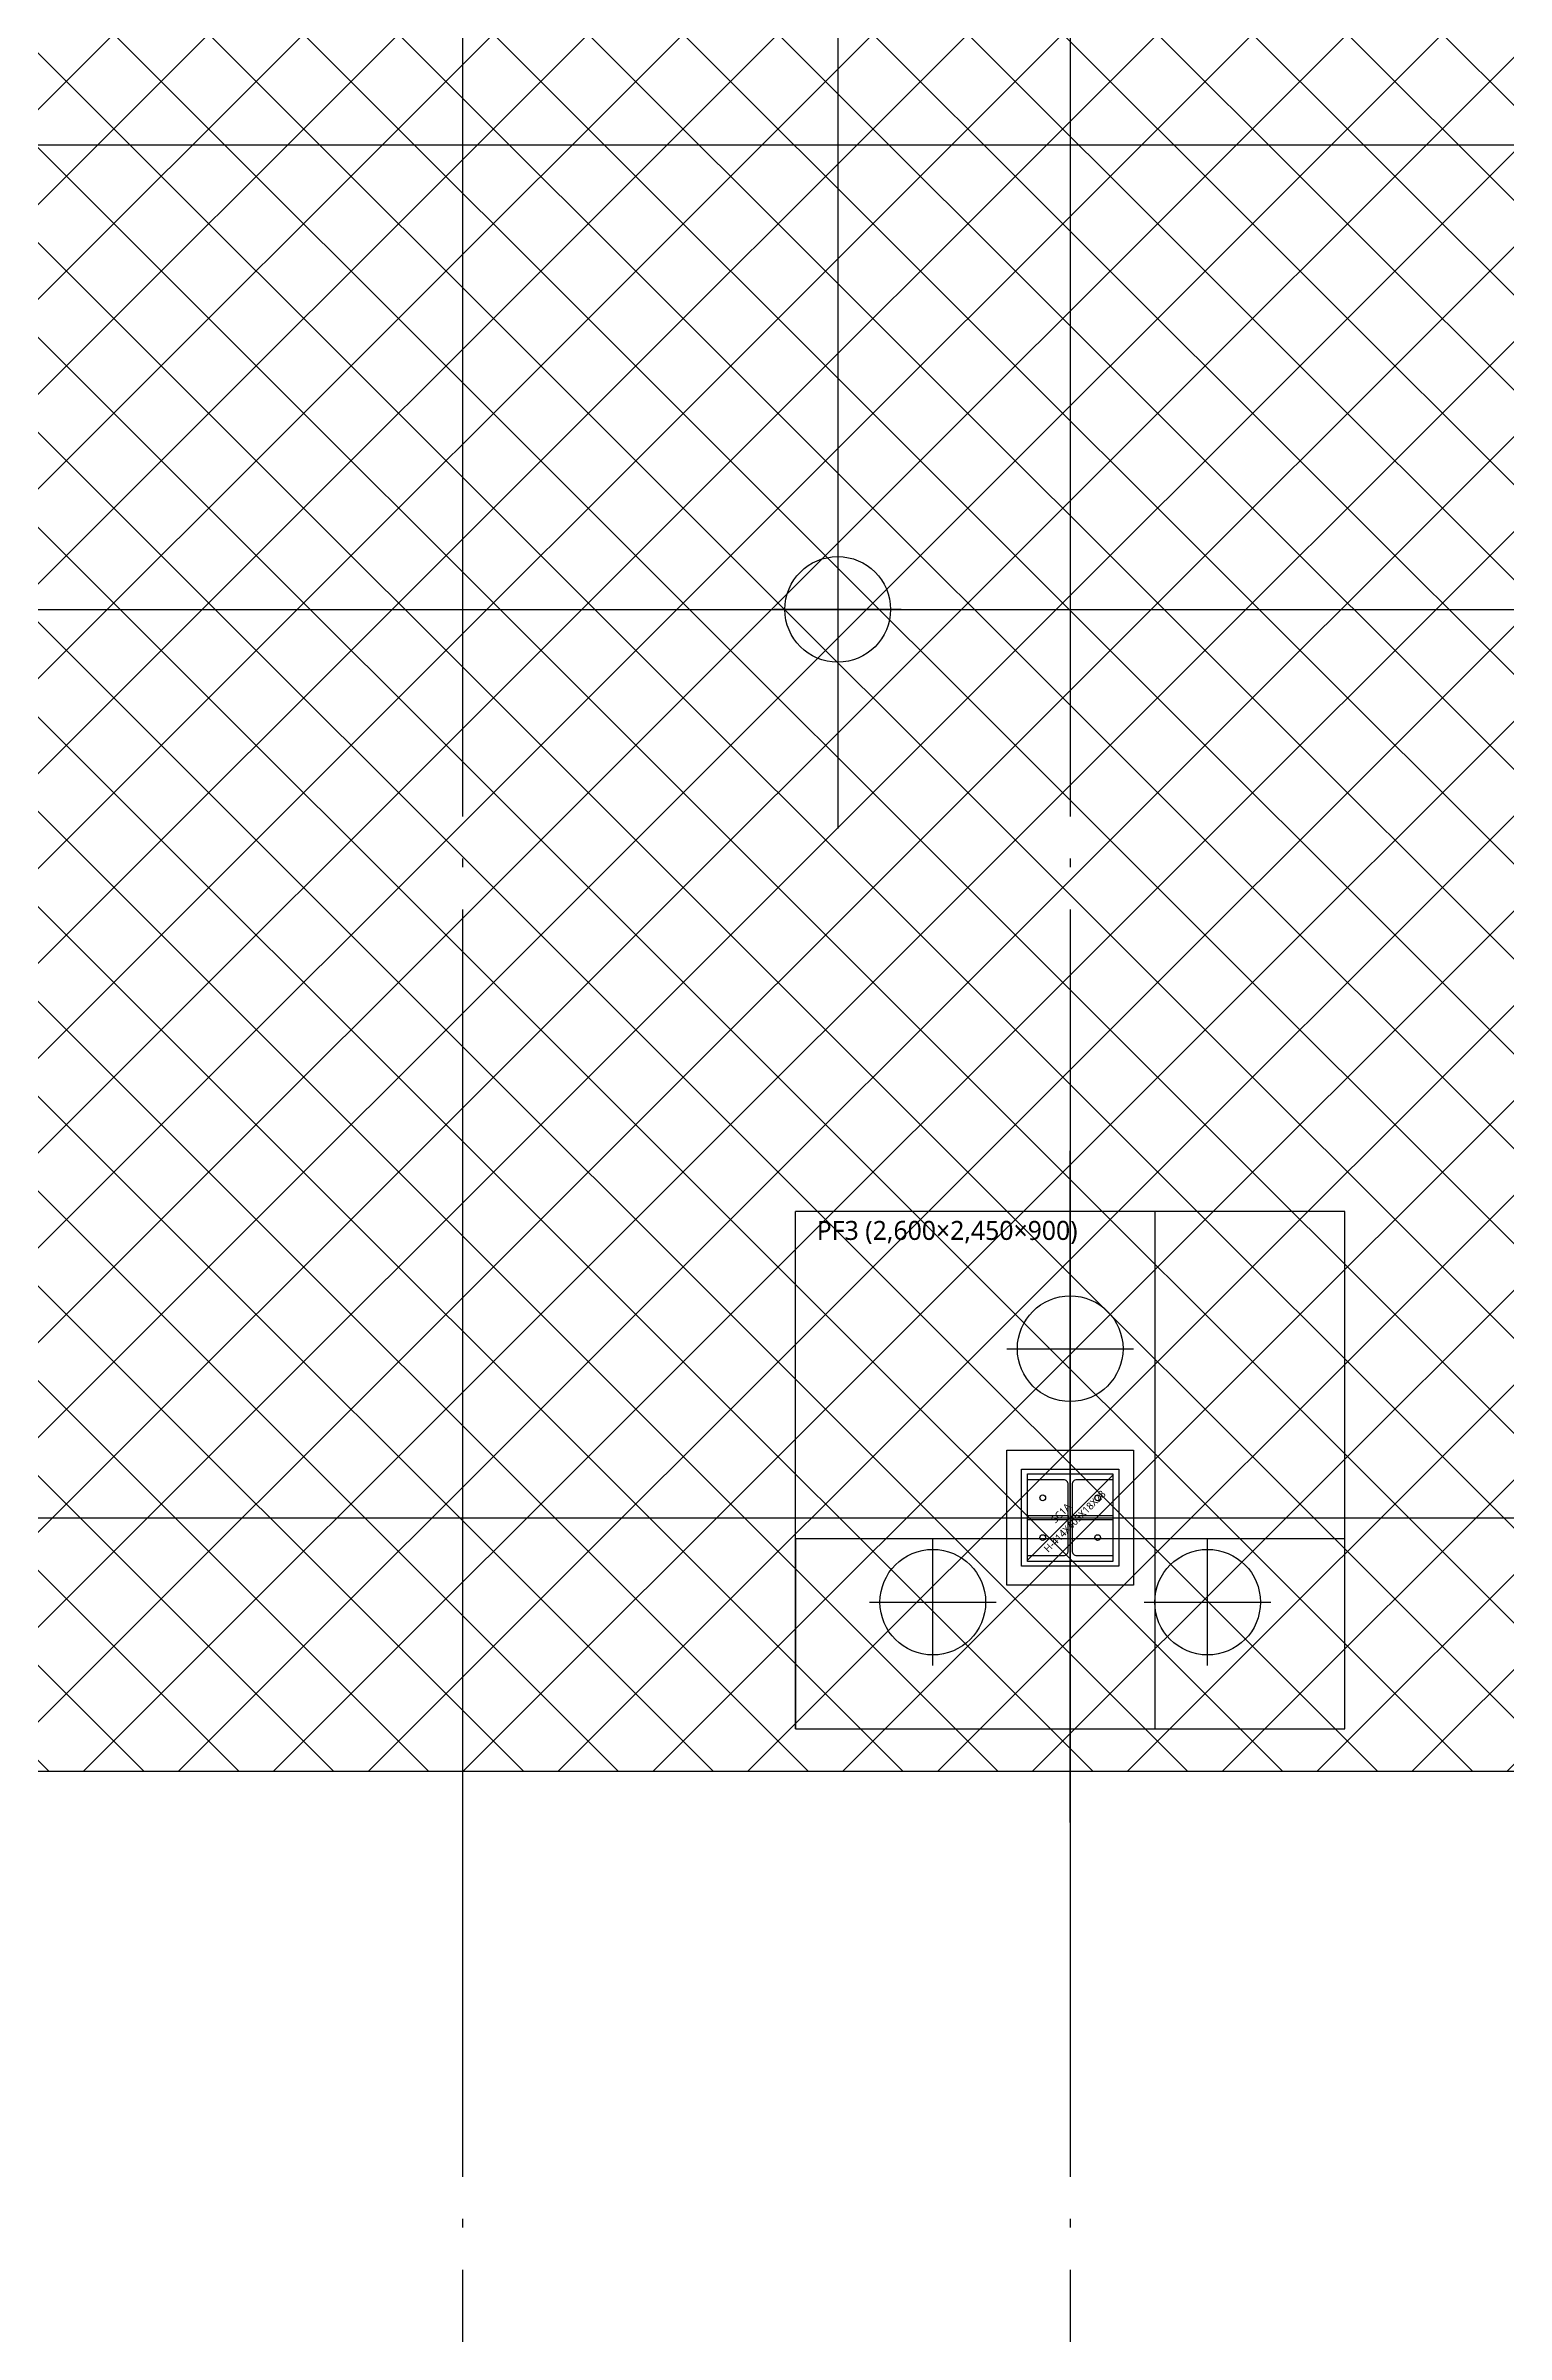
# Model space of a CAD drawing. Header units: millimetres. Extents: x -734060 to 504600, y -7739 to 118800.
# Drawn here: x -238747 to -231837, y 69034 to 79868 of the extents above; entities that cross this region are included whole.
import ezdxf
from ezdxf.enums import TextEntityAlignment as Align
from ezdxf.lldxf.tags import DXFTag

# ---------------------------------------------------------------- set-up
doc = ezdxf.new("R2010")
doc.units = ezdxf.units.MM
doc.header["$LTSCALE"] = 200
for name, pattern in [('CEN-GAUN', [32.2, 30, -1, 0.2, -1]), ('CONTINOUS', [0]), ('H3', [3, 2, -1]), ('HIDDEN', [0.375, 0.25, -0.125])]:
    doc.linetypes.add(name, pattern=pattern)
doc.layers.get('DEFPOINTS').update_dxf_attribs({"color": 137})
for name, color, linetype in [('0-PIPE', 7, 'Continuous'), ('0-기초', 4, 'H3'), ('09GIRDER', 2, 'Continuous'), ('CEN', 1, 'CEN-GAUN'), ('HAT-INS', 250, 'Continuous'), ('S-COL', 2, 'Continuous'), ('STEEL BASE', 13, 'Continuous'), ('Z-하부구조체', 6, 'HIDDEN')]:
    doc.layers.add(name, color=color, linetype=linetype)
doc.styles.add('스타일1', font='malgun.ttf')
tags = doc.linetypes.add('DH-HID2', pattern=[1.2, 0.8, -0.4]).pattern_tags.tags
tags[6:7] = [DXFTag(74, 4), DXFTag(75, 0), DXFTag(340, '0'), DXFTag(46, 1.0), DXFTag(50, 0.0), DXFTag(44, 0.0), DXFTag(45, 0.0)]
tags[4:5] = [DXFTag(74, 4), DXFTag(75, 0), DXFTag(340, '0'), DXFTag(46, 1.0), DXFTag(50, 0.0), DXFTag(44, 0.0), DXFTag(45, 0.0)]

# ---------------------------------------------------------------- blocks, each defined once
blk = doc.blocks.new('X-CEN11')
at = {"layer": 'CEN', "color": 14, "linetype": 'CONTINOUS'}
for p, q in [((59900, 4216), (59900, -9737)), ((-9200, -6500), (76000, -6500)), ((49297, -8700), (69841, -8700)), ((-9200, -14200), (76000, -14200))]:
    blk.add_line(p, q, dxfattribs=at)
blk = doc.blocks.new('X-CEN')
at = {"layer": 'CEN'}
for p, q in [((58125, 9200), (58125, -53000)), ((61000, 9200), (61000, -53000)), ((-9200, -13000), (76000, -13000))]:
    blk.add_line(p, q, dxfattribs=at)
blk = doc.blocks.new('파일')
at = {"layer": '0-PIPE', "color": 7, "linetype": 'Continuous'}
for p, q in [((0, -300), (0, 300)), ((-300, 0), (300, 0))]:
    blk.add_line(p, q, dxfattribs=at)
at = {"layer": '0-PIPE', "color": 3, "linetype": 'Continuous'}
blk.add_circle((0, 0), 250, dxfattribs=at)
blk = doc.blocks.new('SS-PF3')
at = {"layer": '0-기초', "color": 1, "linetype": 'CONTINOUS'}
for p, q in [((0, -1443), (0, 1737)), ((-1700, 0), (1821, 0))]:
    blk.add_line(p, q, dxfattribs=at)
at = {"layer": '0-기초', "linetype": 'DH-HID2', "ltscale": 2}
for p, q in [((1300, 1450), (-1300, 1450)), ((-1300, -1000), (-1300, 1450)), ((1300, -1000), (1300, 1450)), ((-1300, -1000), (1300, -1000))]:
    blk.add_line(p, q, dxfattribs=at)
at = {"layer": 'DEFPOINTS'}
for points in [[(1300, -1000), (1300, 1450), (400, 1450), (400, -1000)], [(-300, 320), (300, 320), (300, -320), (-300, -320)], [(-1300, -1000), (1300, -1000), (1300, -100), (-1300, -100)]]:
    blk.add_lwpolyline(points, close=True, dxfattribs=at)
at = {"layer": '0-기초'}
for p in [(0, 800), (-650, -400), (650, -400)]:
    blk.add_blockref('파일', p, dxfattribs=at)
at = {"layer": 'DEFPOINTS', "style": '스타일1'}
blk.add_text('PF3 (2,600×2,450×900)', height=90, dxfattribs=at).set_placement((-582, 1360), align=Align.MIDDLE_CENTER)
blk = doc.blocks.new('X-1F-FD')
at = {"layer": '0-기초', "ltscale": 3}
blk.add_line((34700, -14200), (70850, -14200), dxfattribs=at)
at = {"layer": '0-기초', "rotation": 180}
blk.add_blockref('파일', (59900, -8700), dxfattribs=at)
at = {"layer": 'S-COL'}
blk.add_blockref('SS-PF3', (61000, -13000), dxfattribs=at)
blk = doc.blocks.new('S-SC1A')
at = {"layer": '09GIRDER'}
blk.add_lwpolyline([(-202, -179), (-31, -179, 0.414214), (-9, -157), (-9, 157, 0.414214), (-31, 179), (-202, 179), (-202, 207), (202, 207), (202, 179), (31, 179, 0.414214), (9, 157), (9, -157, 0.414214), (31, -179), (202, -179), (202, -207), (-202, -207)], format="xyb", close=True, dxfattribs=at)
at = {"layer": 'DEFPOINTS'}
blk.add_line((-200, -200), (200, 200), dxfattribs=at)
blk.add_lwpolyline([(-202, 207), (202, 207), (202, -207), (-202, -207)], close=True, dxfattribs=at)
at = {"layer": 'STEEL BASE'}
for points in [[(-230, 230), (230, 230), (230, -230), (-230, -230)], [(-202, 10), (-9, 10), (-9, -10), (-202, -10)], [(9, 10), (202, 10), (202, -10), (9, -10)]]:
    blk.add_lwpolyline(points, close=True, dxfattribs=at)
for centre in [(-130, 94), (130, 94), (-130, -94), (130, -94)]:
    blk.add_circle(centre, 13.5, dxfattribs=at)
at = {"layer": 'DEFPOINTS', "style": '스타일1'}
for s, p in [('H-414X405X18X28', (21, -17)), ('SC1A', (-44, 22))]:
    blk.add_text(s, height=35, rotation=45, dxfattribs=at).set_placement(p, align=Align.MIDDLE_CENTER)
blk = doc.blocks.new('x-stu-1Fcol')
blk.add_blockref('S-SC1A', (61000, -13000))

msp = doc.modelspace()

# ---------------------------------------------------------------- hatches: boundary and pattern name
at = {"layer": '0-기초', "linetype": 'CONTINOUS', "ltscale": 3}
h = msp.add_hatch(dxfattribs=at)
h.set_pattern_fill('ANSI37', color=252, scale=100)
h.paths.add_polyline_path([(-245200, 71700), (-224000, 71700), (-224000, 85800), (-245200, 85800)])

# ---------------------------------------------------------------- linework, layer by layer
at = {"layer": 'Z-하부구조체'}
msp.add_lwpolyline([(-245200, 71700), (-224000, 71700), (-224000, 85800), (-245200, 85800)], close=True, dxfattribs=at)

# ---------------------------------------------------------------- block references
for name in ['x-stu-1Fcol', 'X-1F-FD']:
    msp.add_blockref(name, (-294900, 85900))
at = {"layer": '0-기초', "color": 252, "linetype": 'CONTINOUS', "ltscale": 3}
msp.add_blockref('X-CEN11', (-294900, 85900), dxfattribs=at)
at = {"layer": 'HAT-INS'}
msp.add_blockref('X-CEN', (-294900, 85900), dxfattribs=at)

doc.saveas('drawing.dxf')
